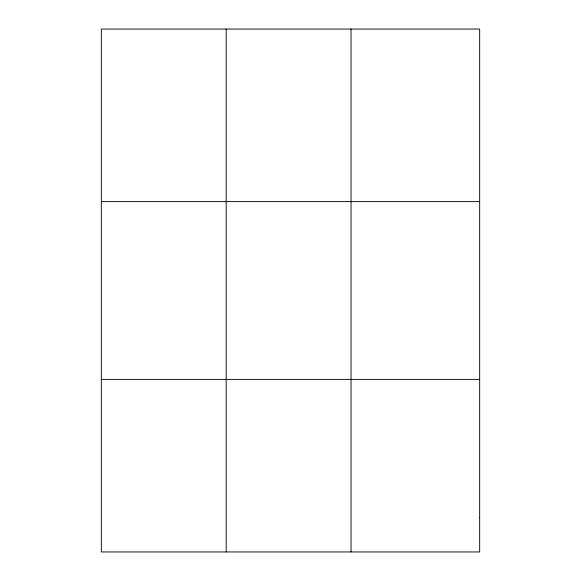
<?xml version="1.0" encoding="UTF-8"?>
<svg xmlns="http://www.w3.org/2000/svg" width="581" height="581" viewBox="0 0 581 581"><rect width="100%" height="100%" fill="white"/><g stroke="black" fill="none" stroke-linecap="round" stroke-linejoin="round"><path stroke-width="0.87" d="M226.183 551.95L226.183 29.05M351.033 551.95L351.033 29.05M101.334 201.607L479.666 201.607M101.334 379.393L479.666 379.393M479.666 517.439L479.666 551.95L101.334 551.95L101.334 29.05L479.666 29.05L479.666 517.439"/></g></svg>
